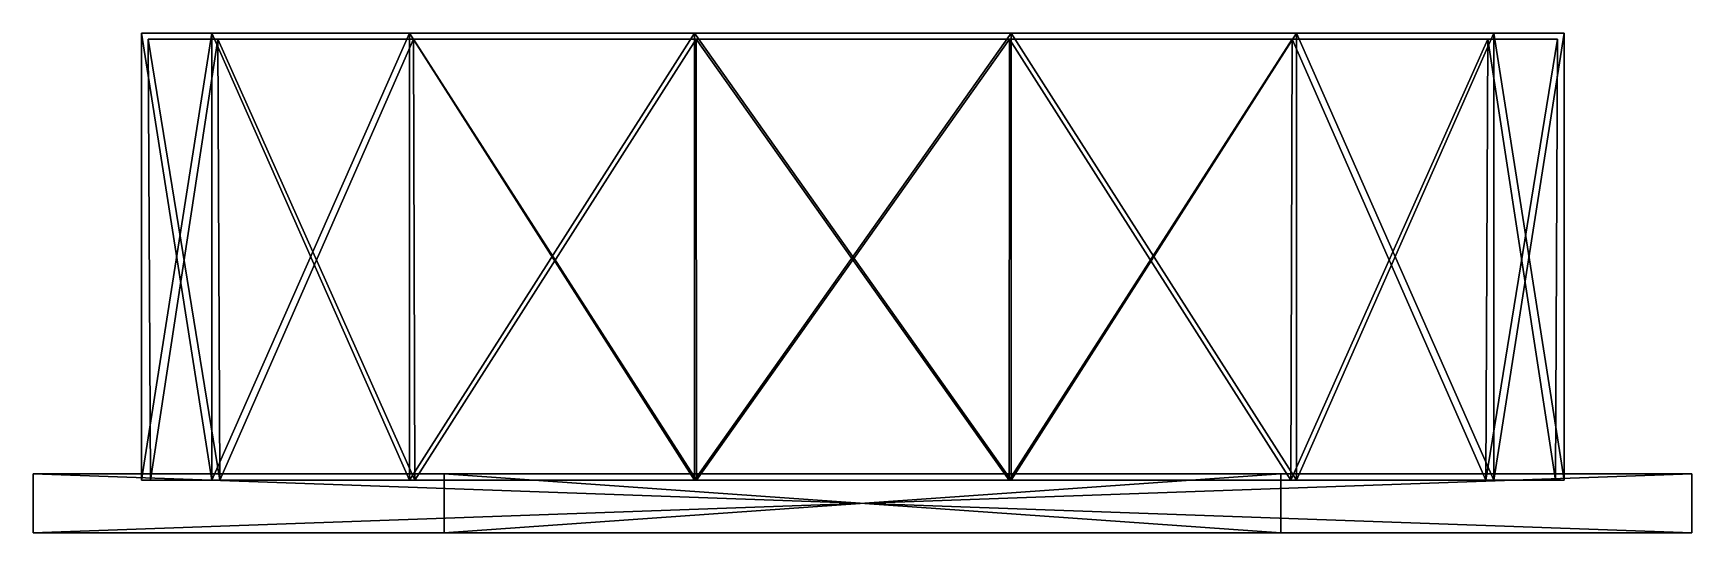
# Model space of a CAD drawing. Extents: x -18.5 to 18.8, y 0 to 11.2.
import ezdxf

# ---------------------------------------------------------------- set-up
doc = ezdxf.new("R2010")
doc.units = 0
doc.layers.add('METAL', color=140, linetype='CONTINUOUS')

msp = doc.modelspace()

# ---------------------------------------------------------------- linework, layer by layer
at = {"layer": 'METAL'}
for points in [[(-14.439, 11.187, 6.862), (-16.021, 11.187, -0.067), (-16.021, 1.154, -0.067), (-14.439, 11.187, 6.862)], [(-14.439, 11.187, 6.862), (-16.021, 1.154, -0.067), (-14.439, 1.154, 6.862), (-14.439, 11.187, 6.862)], [(-16.021, 11.187, -0.067), (-14.439, 11.187, -6.997), (-14.439, 1.154, -6.997), (-16.021, 11.187, -0.067)], [(-16.021, 11.187, -0.067), (-14.439, 1.154, -6.997), (-16.021, 1.154, -0.067), (-16.021, 11.187, -0.067)], [(-14.439, 11.187, 6.862), (15.921, 11.187, -0.067), (-16.021, 11.187, -0.067), (-14.439, 11.187, 6.862)], [(-16.021, 11.187, -0.067), (15.921, 11.187, -0.067), (14.339, 11.187, -6.997), (-16.021, 11.187, -0.067)], [(-16.021, 11.187, -0.067), (14.339, 11.187, -6.997), (-14.439, 11.187, -6.997), (-16.021, 11.187, -0.067)], [(-10.008, 11.187, 12.419), (-14.439, 11.187, 6.862), (-14.439, 1.154, 6.862), (-10.008, 11.187, 12.419)], [(-10.008, 11.187, 12.419), (-14.439, 1.154, 6.862), (-10.008, 1.154, 12.419), (-10.008, 11.187, 12.419)], [(-14.439, 11.187, -6.997), (-10.008, 11.187, -12.554), (-10.008, 1.154, -12.554), (-14.439, 11.187, -6.997)], [(-14.439, 11.187, -6.997), (-10.008, 1.154, -12.554), (-14.439, 1.154, -6.997), (-14.439, 11.187, -6.997)], [(-10.008, 11.187, 12.419), (14.339, 11.187, 6.862), (-14.439, 11.187, 6.862), (-10.008, 11.187, 12.419)], [(-14.439, 11.187, 6.862), (14.339, 11.187, 6.862), (15.921, 11.187, -0.067), (-14.439, 11.187, 6.862)], [(-14.439, 11.187, -6.997), (14.339, 11.187, -6.997), (9.908, 11.187, -12.554), (-14.439, 11.187, -6.997)], [(-14.439, 11.187, -6.997), (9.908, 11.187, -12.554), (-10.008, 11.187, -12.554), (-14.439, 11.187, -6.997)], [(-3.604, 11.187, 15.503), (-10.008, 11.187, 12.419), (-10.008, 1.154, 12.419), (-3.604, 11.187, 15.503)], [(-3.604, 11.187, 15.503), (-10.008, 1.154, 12.419), (-3.604, 1.154, 15.503), (-3.604, 11.187, 15.503)], [(-10.008, 11.187, -12.554), (-3.604, 11.187, -15.638), (-3.604, 1.154, -15.638), (-10.008, 11.187, -12.554)], [(-10.008, 11.187, -12.554), (-3.604, 1.154, -15.638), (-10.008, 1.154, -12.554), (-10.008, 11.187, -12.554)], [(-3.604, 11.187, 15.503), (9.908, 11.187, 12.419), (-10.008, 11.187, 12.419), (-3.604, 11.187, 15.503)], [(-10.008, 11.187, 12.419), (9.908, 11.187, 12.419), (14.339, 11.187, 6.862), (-10.008, 11.187, 12.419)], [(-10.008, 11.187, -12.554), (9.908, 11.187, -12.554), (3.504, 11.187, -15.638), (-10.008, 11.187, -12.554)], [(-10.008, 11.187, -12.554), (3.504, 11.187, -15.638), (-3.604, 11.187, -15.638), (-10.008, 11.187, -12.554)], [(3.504, 11.187, 15.503), (-3.604, 11.187, 15.503), (-3.604, 1.154, 15.503), (3.504, 11.187, 15.503)], [(3.504, 11.187, 15.503), (-3.604, 1.154, 15.503), (3.504, 1.154, 15.503), (3.504, 11.187, 15.503)], [(-3.604, 11.187, -15.638), (3.504, 11.187, -15.638), (3.504, 1.154, -15.638), (-3.604, 11.187, -15.638)], [(-3.604, 11.187, -15.638), (3.504, 1.154, -15.638), (-3.604, 1.154, -15.638), (-3.604, 11.187, -15.638)], [(-3.604, 11.187, 15.503), (3.504, 11.187, 15.503), (9.908, 11.187, 12.419), (-3.604, 11.187, 15.503)], [(9.908, 11.187, 12.419), (3.504, 11.187, 15.503), (3.504, 1.154, 15.503), (9.908, 11.187, 12.419)], [(9.908, 11.187, 12.419), (3.504, 1.154, 15.503), (9.908, 1.154, 12.419), (9.908, 11.187, 12.419)], [(3.504, 11.187, -15.638), (9.908, 11.187, -12.554), (9.908, 1.154, -12.554), (3.504, 11.187, -15.638)], [(3.504, 11.187, -15.638), (9.908, 1.154, -12.554), (3.504, 1.154, -15.638), (3.504, 11.187, -15.638)], [(14.339, 11.187, 6.862), (9.908, 11.187, 12.419), (9.908, 1.154, 12.419), (14.339, 11.187, 6.862)], [(14.339, 11.187, 6.862), (9.908, 1.154, 12.419), (14.339, 1.154, 6.862), (14.339, 11.187, 6.862)], [(9.908, 11.187, -12.554), (14.339, 11.187, -6.997), (14.339, 1.154, -6.997), (9.908, 11.187, -12.554)], [(9.908, 11.187, -12.554), (14.339, 1.154, -6.997), (9.908, 1.154, -12.554), (9.908, 11.187, -12.554)], [(15.921, 11.187, -0.067), (14.339, 11.187, 6.862), (14.339, 1.154, 6.862), (15.921, 11.187, -0.067)], [(15.921, 11.187, -0.067), (14.339, 1.154, 6.862), (15.921, 1.154, -0.067), (15.921, 11.187, -0.067)], [(14.339, 11.187, -6.997), (15.921, 11.187, -0.067), (15.921, 1.154, -0.067), (14.339, 11.187, -6.997)], [(14.339, 11.187, -6.997), (15.921, 1.154, -0.067), (14.339, 1.154, -6.997), (14.339, 11.187, -6.997)], [(-15.821, 1.154, -0.067), (-15.871, 11.055, -0.067), (-14.304, 11.055, 6.797), (-15.821, 1.154, -0.067)], [(-14.259, 1.154, -6.91), (-14.304, 11.055, -6.932), (-15.871, 11.055, -0.067), (-14.259, 1.154, -6.91)], [(-14.259, 1.154, -6.91), (-15.871, 11.055, -0.067), (-15.821, 1.154, -0.067), (-14.259, 1.154, -6.91)], [(15.771, 11.055, -0.067), (-14.304, 11.055, 6.797), (-15.871, 11.055, -0.067), (15.771, 11.055, -0.067)], [(14.204, 11.055, -6.932), (15.771, 11.055, -0.067), (-15.871, 11.055, -0.067), (14.204, 11.055, -6.932)], [(14.204, 11.055, -6.932), (-15.871, 11.055, -0.067), (-14.304, 11.055, -6.932), (14.204, 11.055, -6.932)], [(-15.821, 1.154, -0.067), (-14.304, 11.055, 6.797), (-14.259, 1.154, 6.775), (-15.821, 1.154, -0.067)], [(-14.259, 1.154, 6.775), (-14.304, 11.055, 6.797), (-9.914, 11.055, 12.302), (-14.259, 1.154, 6.775)], [(-9.883, 1.154, -12.398), (-9.914, 11.055, -12.437), (-14.304, 11.055, -6.932), (-9.883, 1.154, -12.398)], [(-9.883, 1.154, -12.398), (-14.304, 11.055, -6.932), (-14.259, 1.154, -6.91), (-9.883, 1.154, -12.398)], [(14.204, 11.055, 6.797), (-9.914, 11.055, 12.302), (-14.304, 11.055, 6.797), (14.204, 11.055, 6.797)], [(15.771, 11.055, -0.067), (14.204, 11.055, 6.797), (-14.304, 11.055, 6.797), (15.771, 11.055, -0.067)], [(9.814, 11.055, -12.437), (14.204, 11.055, -6.932), (-14.304, 11.055, -6.932), (9.814, 11.055, -12.437)], [(9.814, 11.055, -12.437), (-14.304, 11.055, -6.932), (-9.914, 11.055, -12.437), (9.814, 11.055, -12.437)], [(-14.259, 1.154, 6.775), (-9.914, 11.055, 12.302), (-9.883, 1.154, 12.263), (-14.259, 1.154, 6.775)], [(-9.883, 1.154, 12.263), (-9.914, 11.055, 12.302), (-3.57, 11.055, 15.357), (-9.883, 1.154, 12.263)], [(-3.559, 1.154, -15.443), (-3.57, 11.055, -15.492), (-9.914, 11.055, -12.437), (-3.559, 1.154, -15.443)], [(-3.559, 1.154, -15.443), (-9.914, 11.055, -12.437), (-9.883, 1.154, -12.398), (-3.559, 1.154, -15.443)], [(9.814, 11.055, 12.302), (-3.57, 11.055, 15.357), (-9.914, 11.055, 12.302), (9.814, 11.055, 12.302)], [(14.204, 11.055, 6.797), (9.814, 11.055, 12.302), (-9.914, 11.055, 12.302), (14.204, 11.055, 6.797)], [(3.47, 11.055, -15.492), (9.814, 11.055, -12.437), (-9.914, 11.055, -12.437), (3.47, 11.055, -15.492)], [(3.47, 11.055, -15.492), (-9.914, 11.055, -12.437), (-3.57, 11.055, -15.492), (3.47, 11.055, -15.492)], [(-9.883, 1.154, 12.263), (-3.57, 11.055, 15.357), (-3.559, 1.154, 15.308), (-9.883, 1.154, 12.263)], [(-3.559, 1.154, 15.308), (-3.57, 11.055, 15.357), (3.47, 11.055, 15.357), (-3.559, 1.154, 15.308)], [(3.459, 1.154, -15.443), (3.47, 11.055, -15.492), (-3.57, 11.055, -15.492), (3.459, 1.154, -15.443)], [(3.459, 1.154, -15.443), (-3.57, 11.055, -15.492), (-3.559, 1.154, -15.443), (3.459, 1.154, -15.443)], [(9.814, 11.055, 12.302), (3.47, 11.055, 15.357), (-3.57, 11.055, 15.357), (9.814, 11.055, 12.302)], [(-3.559, 1.154, 15.308), (3.47, 11.055, 15.357), (3.459, 1.154, 15.308), (-3.559, 1.154, 15.308)], [(3.459, 1.154, 15.308), (3.47, 11.055, 15.357), (9.814, 11.055, 12.302), (3.459, 1.154, 15.308)], [(3.459, 1.154, 15.308), (9.814, 11.055, 12.302), (9.783, 1.154, 12.263), (3.459, 1.154, 15.308)], [(9.783, 1.154, -12.398), (3.47, 11.055, -15.492), (3.459, 1.154, -15.443), (9.783, 1.154, -12.398)], [(9.783, 1.154, -12.398), (9.814, 11.055, -12.437), (3.47, 11.055, -15.492), (9.783, 1.154, -12.398)], [(9.783, 1.154, 12.263), (9.814, 11.055, 12.302), (14.204, 11.055, 6.797), (9.783, 1.154, 12.263)], [(9.783, 1.154, 12.263), (14.204, 11.055, 6.797), (14.159, 1.154, 6.775), (9.783, 1.154, 12.263)], [(14.159, 1.154, -6.91), (9.814, 11.055, -12.437), (9.783, 1.154, -12.398), (14.159, 1.154, -6.91)], [(14.159, 1.154, -6.91), (14.204, 11.055, -6.932), (9.814, 11.055, -12.437), (14.159, 1.154, -6.91)], [(14.159, 1.154, 6.775), (14.204, 11.055, 6.797), (15.771, 11.055, -0.067), (14.159, 1.154, 6.775)], [(14.159, 1.154, 6.775), (15.771, 11.055, -0.067), (15.721, 1.154, -0.067), (14.159, 1.154, 6.775)], [(15.721, 1.154, -0.067), (14.204, 11.055, -6.932), (14.159, 1.154, -6.91), (15.721, 1.154, -0.067)], [(15.721, 1.154, -0.067), (15.771, 11.055, -0.067), (14.204, 11.055, -6.932), (15.721, 1.154, -0.067)], [(-18.453, 1.295, -18.65), (18.785, 1.295, -18.65), (18.785, -0.025, -18.65), (-18.453, 1.295, -18.65)], [(-18.453, 1.295, -18.65), (18.785, -0.025, -18.65), (-18.453, -0.025, -18.65), (-18.453, 1.295, -18.65)], [(18.785, 1.295, 18.65), (-18.453, 1.295, 18.65), (-18.453, -0.025, 18.65), (18.785, 1.295, 18.65)], [(18.785, 1.295, 18.65), (-18.453, -0.025, 18.65), (18.785, -0.025, 18.65), (18.785, 1.295, 18.65)], [(-18.453, 1.295, 18.65), (-18.453, 1.295, -18.65), (-18.453, -0.025, -18.65), (-18.453, 1.295, 18.65)], [(-18.453, 1.295, 18.65), (-18.453, -0.025, -18.65), (-18.453, -0.025, 18.65), (-18.453, 1.295, 18.65)], [(-18.453, 1.295, -18.65), (-18.453, 1.295, 18.65), (-9.229, 1.295, 9.426), (-18.453, 1.295, -18.65)], [(-18.453, 1.295, -18.65), (-9.229, 1.295, 9.426), (-9.229, 1.295, -9.426), (-18.453, 1.295, -18.65)], [(-18.453, 1.295, 18.65), (18.785, 1.295, 18.65), (9.561, 1.295, 9.426), (-18.453, 1.295, 18.65)], [(-18.453, 1.295, 18.65), (9.561, 1.295, 9.426), (-9.229, 1.295, 9.426), (-18.453, 1.295, 18.65)], [(18.785, 1.295, -18.65), (-18.453, 1.295, -18.65), (-9.229, 1.295, -9.426), (18.785, 1.295, -18.65)], [(-14.439, 1.154, 6.862), (-16.021, 1.154, -0.067), (-15.821, 1.154, -0.067), (-14.439, 1.154, 6.862)], [(-16.021, 1.154, -0.067), (-14.439, 1.154, -6.997), (-14.259, 1.154, -6.91), (-16.021, 1.154, -0.067)], [(-16.021, 1.154, -0.067), (-14.259, 1.154, -6.91), (-15.821, 1.154, -0.067), (-16.021, 1.154, -0.067)], [(-14.439, 1.154, 6.862), (-15.821, 1.154, -0.067), (-14.259, 1.154, 6.775), (-14.439, 1.154, 6.862)], [(-10.008, 1.154, 12.419), (-14.439, 1.154, 6.862), (-14.259, 1.154, 6.775), (-10.008, 1.154, 12.419)], [(-14.439, 1.154, -6.997), (-10.008, 1.154, -12.554), (-9.883, 1.154, -12.398), (-14.439, 1.154, -6.997)], [(-14.439, 1.154, -6.997), (-9.883, 1.154, -12.398), (-14.259, 1.154, -6.91), (-14.439, 1.154, -6.997)], [(-10.008, 1.154, 12.419), (-14.259, 1.154, 6.775), (-9.883, 1.154, 12.263), (-10.008, 1.154, 12.419)], [(-3.604, 1.154, 15.503), (-10.008, 1.154, 12.419), (-9.883, 1.154, 12.263), (-3.604, 1.154, 15.503)], [(-10.008, 1.154, -12.554), (-3.604, 1.154, -15.638), (-3.559, 1.154, -15.443), (-10.008, 1.154, -12.554)], [(-10.008, 1.154, -12.554), (-3.559, 1.154, -15.443), (-9.883, 1.154, -12.398), (-10.008, 1.154, -12.554)], [(-3.604, 1.154, 15.503), (-9.883, 1.154, 12.263), (-3.559, 1.154, 15.308), (-3.604, 1.154, 15.503)], [(18.785, 1.295, -18.65), (-9.229, 1.295, -9.426), (9.561, 1.295, -9.426), (18.785, 1.295, -18.65)], [(9.561, -0.025, -9.426), (9.561, 1.295, -9.426), (-9.229, 1.295, -9.426), (9.561, -0.025, -9.426)], [(9.561, -0.025, -9.426), (-9.229, 1.295, -9.426), (-9.229, -0.025, -9.426), (9.561, -0.025, -9.426)], [(-9.229, -0.025, 9.426), (-9.229, 1.295, 9.426), (9.561, 1.295, 9.426), (-9.229, -0.025, 9.426)], [(-9.229, -0.025, 9.426), (9.561, 1.295, 9.426), (9.561, -0.025, 9.426), (-9.229, -0.025, 9.426)], [(-9.229, -0.025, -9.426), (-9.229, 1.295, -9.426), (-9.229, 1.295, 9.426), (-9.229, -0.025, -9.426)], [(-9.229, -0.025, -9.426), (-9.229, 1.295, 9.426), (-9.229, -0.025, 9.426), (-9.229, -0.025, -9.426)], [(3.504, 1.154, 15.503), (-3.604, 1.154, 15.503), (-3.559, 1.154, 15.308), (3.504, 1.154, 15.503)], [(-3.604, 1.154, -15.638), (3.504, 1.154, -15.638), (3.459, 1.154, -15.443), (-3.604, 1.154, -15.638)], [(-3.604, 1.154, -15.638), (3.459, 1.154, -15.443), (-3.559, 1.154, -15.443), (-3.604, 1.154, -15.638)], [(3.504, 1.154, 15.503), (-3.559, 1.154, 15.308), (3.459, 1.154, 15.308), (3.504, 1.154, 15.503)], [(9.908, 1.154, 12.419), (3.504, 1.154, 15.503), (3.459, 1.154, 15.308), (9.908, 1.154, 12.419)], [(9.908, 1.154, 12.419), (3.459, 1.154, 15.308), (9.783, 1.154, 12.263), (9.908, 1.154, 12.419)], [(3.504, 1.154, -15.638), (9.783, 1.154, -12.398), (3.459, 1.154, -15.443), (3.504, 1.154, -15.638)], [(3.504, 1.154, -15.638), (9.908, 1.154, -12.554), (9.783, 1.154, -12.398), (3.504, 1.154, -15.638)], [(18.785, 1.295, 18.65), (18.785, 1.295, -18.65), (9.561, 1.295, -9.426), (18.785, 1.295, 18.65)], [(18.785, 1.295, 18.65), (9.561, 1.295, -9.426), (9.561, 1.295, 9.426), (18.785, 1.295, 18.65)], [(9.561, -0.025, 9.426), (9.561, 1.295, 9.426), (9.561, 1.295, -9.426), (9.561, -0.025, 9.426)], [(9.561, -0.025, 9.426), (9.561, 1.295, -9.426), (9.561, -0.025, -9.426), (9.561, -0.025, 9.426)], [(14.339, 1.154, 6.862), (9.908, 1.154, 12.419), (9.783, 1.154, 12.263), (14.339, 1.154, 6.862)], [(14.339, 1.154, 6.862), (9.783, 1.154, 12.263), (14.159, 1.154, 6.775), (14.339, 1.154, 6.862)], [(9.908, 1.154, -12.554), (14.159, 1.154, -6.91), (9.783, 1.154, -12.398), (9.908, 1.154, -12.554)], [(9.908, 1.154, -12.554), (14.339, 1.154, -6.997), (14.159, 1.154, -6.91), (9.908, 1.154, -12.554)], [(15.921, 1.154, -0.067), (14.339, 1.154, 6.862), (14.159, 1.154, 6.775), (15.921, 1.154, -0.067)], [(15.921, 1.154, -0.067), (14.159, 1.154, 6.775), (15.721, 1.154, -0.067), (15.921, 1.154, -0.067)], [(14.339, 1.154, -6.997), (15.721, 1.154, -0.067), (14.159, 1.154, -6.91), (14.339, 1.154, -6.997)], [(14.339, 1.154, -6.997), (15.921, 1.154, -0.067), (15.721, 1.154, -0.067), (14.339, 1.154, -6.997)], [(18.785, 1.295, -18.65), (18.785, 1.295, 18.65), (18.785, -0.025, 18.65), (18.785, 1.295, -18.65)], [(18.785, 1.295, -18.65), (18.785, -0.025, 18.65), (18.785, -0.025, -18.65), (18.785, 1.295, -18.65)], [(-18.453, -0.025, -18.65), (18.785, -0.025, -18.65), (9.561, -0.025, -9.426), (-18.453, -0.025, -18.65)], [(-18.453, -0.025, -18.65), (9.561, -0.025, -9.426), (-9.229, -0.025, -9.426), (-18.453, -0.025, -18.65)], [(18.785, -0.025, 18.65), (-18.453, -0.025, 18.65), (-9.229, -0.025, 9.426), (18.785, -0.025, 18.65)], [(-18.453, -0.025, 18.65), (-18.453, -0.025, -18.65), (-9.229, -0.025, -9.426), (-18.453, -0.025, 18.65)], [(-18.453, -0.025, 18.65), (-9.229, -0.025, -9.426), (-9.229, -0.025, 9.426), (-18.453, -0.025, 18.65)], [(18.785, -0.025, 18.65), (-9.229, -0.025, 9.426), (9.561, -0.025, 9.426), (18.785, -0.025, 18.65)], [(18.785, -0.025, -18.65), (18.785, -0.025, 18.65), (9.561, -0.025, 9.426), (18.785, -0.025, -18.65)], [(18.785, -0.025, -18.65), (9.561, -0.025, 9.426), (9.561, -0.025, -9.426), (18.785, -0.025, -18.65)]]:
    msp.add_3dface(points, dxfattribs=at)

doc.saveas('drawing.dxf')
